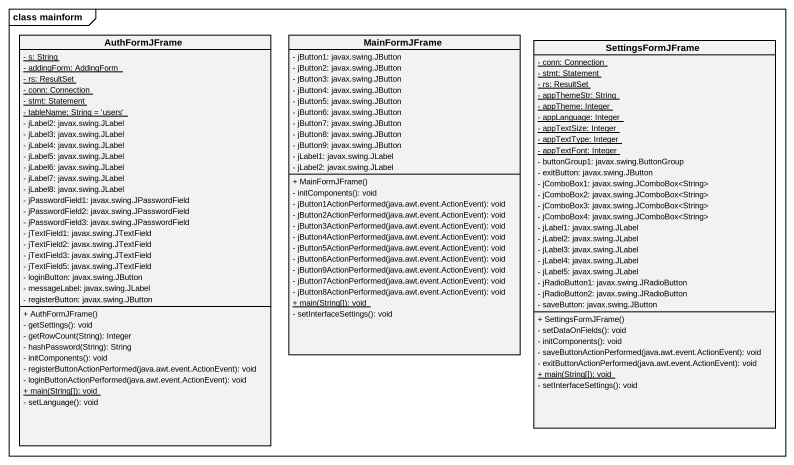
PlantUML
@startuml
mainframe class mainform
hide circle
hide empty members
skinparam classAttributeIconSize 0
class AuthFormJFrame {
  {static} - s: String
  {static} - addingForm: AddingForm
  {static} - rs: ResultSet
  {static} - conn: Connection
  {static} - stmt: Statement
  {static} - tableName: String = 'users'
  - jLabel2: javax.swing.JLabel
  - jLabel3: javax.swing.JLabel
  - jLabel4: javax.swing.JLabel
  - jLabel5: javax.swing.JLabel
  - jLabel6: javax.swing.JLabel
  - jLabel7: javax.swing.JLabel
  - jLabel8: javax.swing.JLabel
  - jPasswordField1: javax.swing.JPasswordField
  - jPasswordField2: javax.swing.JPasswordField
  - jPasswordField3: javax.swing.JPasswordField
  - jTextField1: javax.swing.JTextField
  - jTextField2: javax.swing.JTextField
  - jTextField3: javax.swing.JTextField
  - jTextField5: javax.swing.JTextField
  - loginButton: javax.swing.JButton
  - messageLabel: javax.swing.JLabel
  - registerButton: javax.swing.JButton
  + AuthFormJFrame()
  - getSettings(): void
  - getRowCount(String): Integer
  - hashPassword(String): String
  - initComponents(): void
  - registerButtonActionPerformed(java.awt.event.ActionEvent): void
  - loginButtonActionPerformed(java.awt.event.ActionEvent): void
  {static} + main(String[]): void
  - setLanguage(): void
}
class MainFormJFrame {
  - jButton1: javax.swing.JButton
  - jButton2: javax.swing.JButton
  - jButton3: javax.swing.JButton
  - jButton4: javax.swing.JButton
  - jButton5: javax.swing.JButton
  - jButton6: javax.swing.JButton
  - jButton7: javax.swing.JButton
  - jButton8: javax.swing.JButton
  - jButton9: javax.swing.JButton
  - jLabel1: javax.swing.JLabel
  - jLabel2: javax.swing.JLabel
  + MainFormJFrame()
  - initComponents(): void
  - jButton1ActionPerformed(java.awt.event.ActionEvent): void
  - jButton2ActionPerformed(java.awt.event.ActionEvent): void
  - jButton3ActionPerformed(java.awt.event.ActionEvent): void
  - jButton4ActionPerformed(java.awt.event.ActionEvent): void
  - jButton5ActionPerformed(java.awt.event.ActionEvent): void
  - jButton6ActionPerformed(java.awt.event.ActionEvent): void
  - jButton9ActionPerformed(java.awt.event.ActionEvent): void
  - jButton7ActionPerformed(java.awt.event.ActionEvent): void
  - jButton8ActionPerformed(java.awt.event.ActionEvent): void
  {static} + main(String[]): void
  - setInterfaceSettings(): void
}
class SettingsFormJFrame {
  {static} - conn: Connection
  {static} - stmt: Statement
  {static} - rs: ResultSet
  {static} - appThemeStr: String
  {static} - appTheme: Integer
  {static} - appLanguage: Integer
  {static} - appTextSize: Integer
  {static} - appTextType: Integer
  {static} - appTextFont: Integer
  - buttonGroup1: javax.swing.ButtonGroup
  - exitButton: javax.swing.JButton
  - jComboBox1: javax.swing.JComboBox<String>
  - jComboBox2: javax.swing.JComboBox<String>
  - jComboBox3: javax.swing.JComboBox<String>
  - jComboBox4: javax.swing.JComboBox<String>
  - jLabel1: javax.swing.JLabel
  - jLabel2: javax.swing.JLabel
  - jLabel3: javax.swing.JLabel
  - jLabel4: javax.swing.JLabel
  - jLabel5: javax.swing.JLabel
  - jRadioButton1: javax.swing.JRadioButton
  - jRadioButton2: javax.swing.JRadioButton
  - saveButton: javax.swing.JButton
  + SettingsFormJFrame()
  - setDataOnFields(): void
  - initComponents(): void
  - saveButtonActionPerformed(java.awt.event.ActionEvent): void
  - exitButtonActionPerformed(java.awt.event.ActionEvent): void
  {static} + main(String[]): void
  - setInterfaceSettings(): void
}
@enduml
